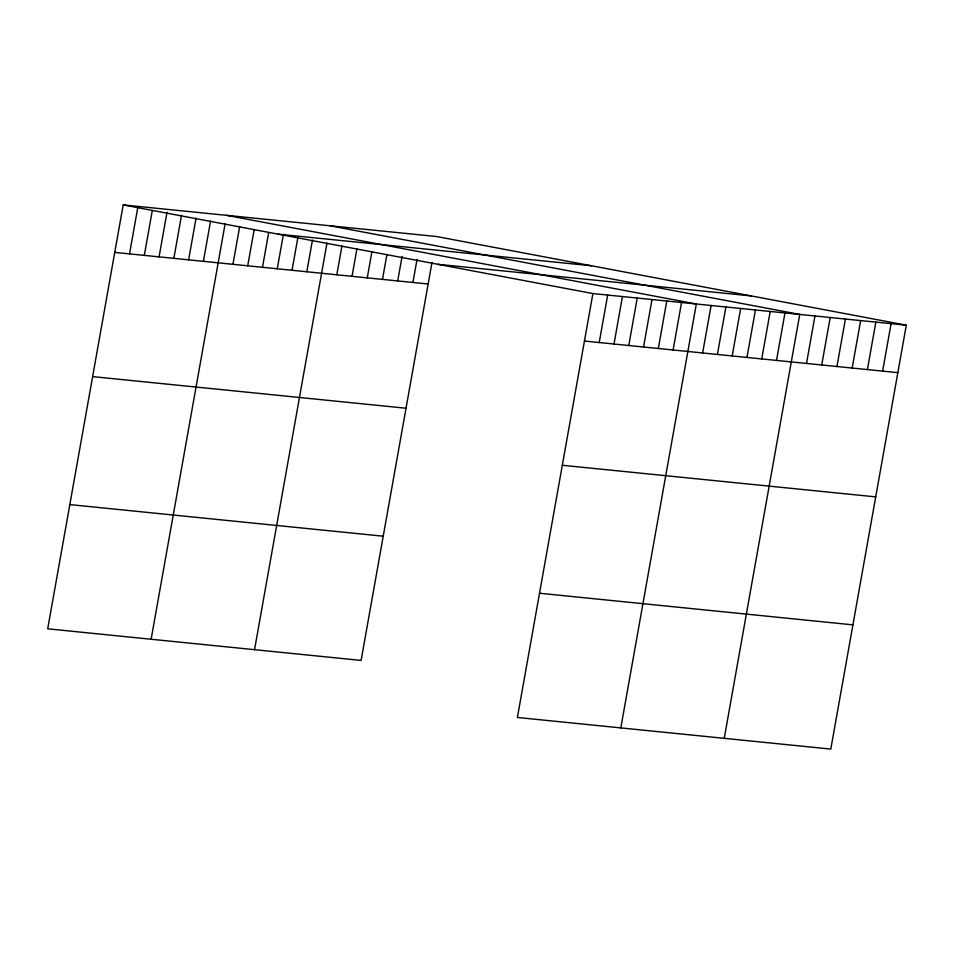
<?xml version="1.0" encoding="UTF-8"?>
<svg xmlns="http://www.w3.org/2000/svg" width="954" height="954" viewBox="0 0 954 954"><rect width="100%" height="100%" fill="white"/><g stroke="black" fill="none" stroke-linecap="round" stroke-linejoin="round"><path stroke-width="1.43" d="M906.3 325.183L592.899 293.57L517.39 717.468L830.791 749.081L906.3 325.183L436.61 236.532L123.209 204.919L47.7 628.817L361.101 660.43L431.995 262.422M129.529 253.883L137.722 207.841M144.304 255.374L152.246 210.774M159.079 256.864L167.022 212.265M173.855 258.355L181.534 215.187M188.63 259.846L196.059 218.12M203.405 261.324L210.572 221.054M151.126 639.252L225.096 223.975M232.943 264.306L239.609 226.909M247.718 265.796L254.134 229.842M262.493 267.287L268.646 232.764M277.268 268.778L283.421 234.255M292.043 270.268L297.934 237.188M306.818 271.759L312.459 240.11M254.539 649.686L326.972 243.043M336.822 274.788L341.937 246.013M352.038 276.326L356.903 248.994M367.266 277.864L371.869 251.963M382.482 279.391L386.835 254.945M397.711 280.929L402.063 256.471M412.927 282.467L417.029 259.452M599.219 342.534L607.674 295.06M613.994 344.024L622.449 296.551M628.769 345.515L637.224 298.042M643.545 347.006L651.999 299.532M658.32 348.496L666.774 301.023M673.095 349.987L681.55 302.513M620.815 727.902L696.325 304.004L226.635 215.342M702.645 352.968L711.1 305.495M717.42 354.459L725.875 306.985M732.195 355.949L740.65 308.476M746.97 357.44L755.425 309.967M761.745 358.931L770.2 311.457M776.508 360.421L784.975 312.948M724.241 738.336L799.75 314.426L330.048 225.776M806.512 363.438L814.966 315.965M821.728 364.977L830.195 317.503M836.956 366.515L845.411 319.041M852.172 368.053L860.639 320.58M867.401 369.58L875.855 322.106M882.617 371.118L891.084 323.644M278.21 234.171L591.599 265.784M437.898 264.318L751.299 295.931M114.754 252.393L428.155 284.006M584.444 341.043L897.845 372.656M92.621 376.615L406.022 408.229M562.323 465.266L875.712 496.879M69.833 504.594L383.222 536.208M539.523 593.245L852.924 624.858M123.209 204.919L592.899 293.57"/></g></svg>
